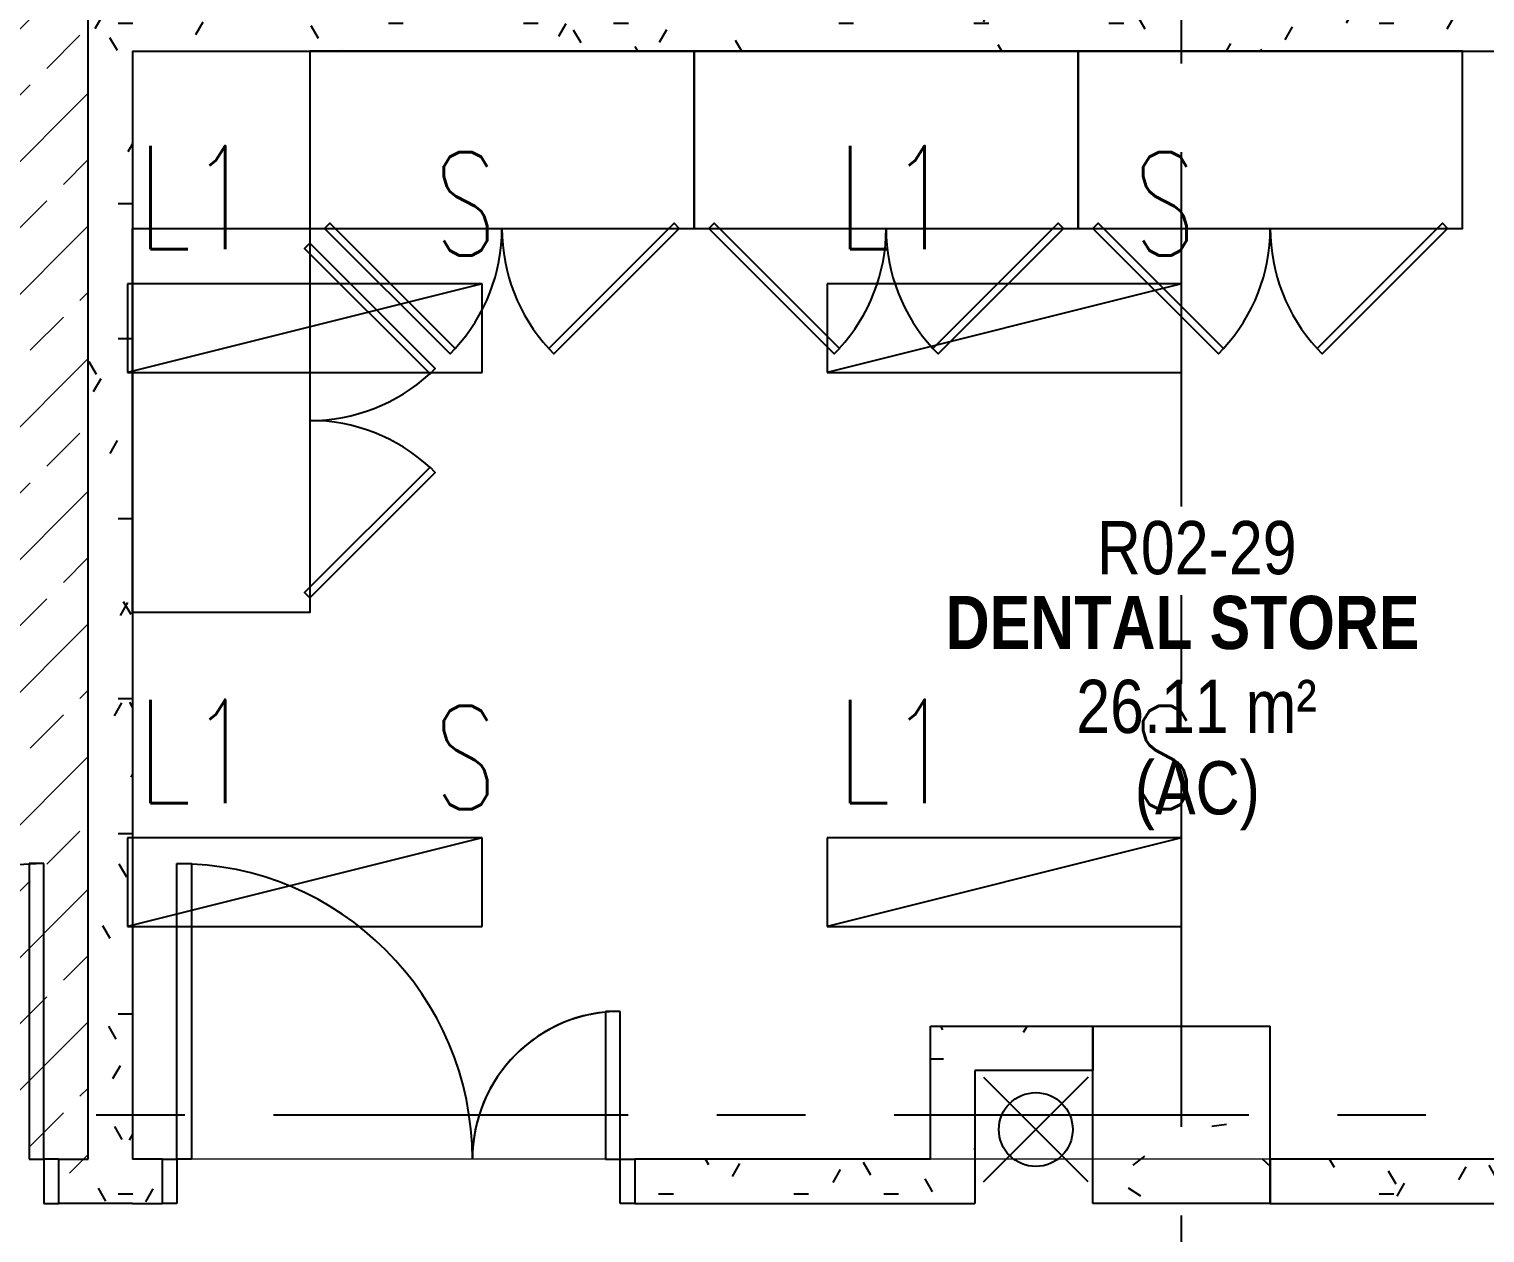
# Model space of a CAD drawing. Header units: millimetres. Extents: x -92759 to 184353, y -15225 to 86714.
# Drawn here: x 75201 to 80127, y 51941 to 56016 of the extents above; entities that cross this region are included whole.
import ezdxf

# ---------------------------------------------------------------- set-up
doc = ezdxf.new("R2010")
doc.units = ezdxf.units.MM
doc.linetypes.add('IDA - Grid Line', pattern=[2100, 1200, -300, 300, -300])
for name, color, linetype in [('0-1', 9, 'Continuous'), ('A-_DOOR----_E', 8, 'Continuous'), ('A-_DOOR----_E-1', 8, 'Continuous'), ('A-_FURT----_E-1', 8, 'Continuous'), ('A-_ROOMNAME_A', 8, 'Continuous'), ('A-_WALL----_H-1', 9, 'Continuous'), ('A-_WALLPRTN_E', 8, 'Continuous'), ('A-PATT-CONC', 8, 'Continuous'), ('E-legend', 1, 'Continuous'), ('E-LIGHT----E', 1, 'Continuous'), ('M-_SANIFIXR_E', 9, 'Continuous'), ('S-_COLN----_E', 8, 'Continuous')]:
    doc.layers.add(name, color=color, linetype=linetype)
for name, color, linetype, true_color in [('A-_DETA----_ED-2', 1, 'Continuous', 0xff0000), ('A-_FURN--1', 7, 'Continuous', 0xaaaaaa), ('S-_ANOTGRID_E-1', 9, 'IDA - Grid Line', 0x808080)]:
    doc.layers.add(name, color=color, linetype=linetype, true_color=true_color)
doc.layers.add('HFI 9MM FPB', color=94, linetype='Continuous', lineweight=5)
doc.styles.add('Arial Narrow_2', font='ARIALN.TTF', dxfattribs={"height": 225})
doc.styles.add('Arial Narrow_B_1', font='ARIALNB.TTF', dxfattribs={"height": 300})
doc.styles.add('T3', font='simplex.shx', dxfattribs={"width": 0.7, "height": 300})
pattern_1 = [(0, (-11670.95, 40338.29), (609.6, 152.4), [50.292, -406.908, 50.292, -406.908, -2438.4]), (0, (-11670.95, 40338.29), (609.6, 152.4), [-914.4, 50.292, -864.108, 50.292, -406.908, -1066.8]), (0, (-11670.95, 40338.29), (609.6, 152.4), [-2286, 50.292, -254.508, 50.292, -711.708]), (120, (-11442.35, 40414.49), (-436.7823, 451.7291), [50.292, -406.908, 50.292, -406.908, -2438.4]), (120, (-11442.35, 40414.49), (-436.7823, 451.7291), [-914.4, 50.292, -864.108, 50.292, -406.908, -1066.8]), (120, (-11442.35, 40414.49), (-436.7823, 451.7291), [-2286, 50.292, -254.508, 50.292, -711.708]), (240, (-11366.15, 40719.29), (-172.8177, -604.1291), [50.292, -406.908, 50.292, -406.908, -2438.4]), (240, (-11366.15, 40719.29), (-172.8177, -604.1291), [-914.4, 50.292, -864.108, 50.292, -406.908, -1066.8]), (240, (-11366.15, 40719.29), (-172.8177, -604.1291), [-2286, 50.292, -254.508, 50.292, -711.708])]

# ---------------------------------------------------------------- blocks, each defined once
blk = doc.blocks.new('IDA - F - DoubleUnbalanced - Swing - 1600L X 2200H - FMD-10 2HR-10538729-BLK8_RHH_2ND STOREY PLAN')
at = {"layer": 'A-_DOOR----_E-1'}
for p, q in [((1000, 1075), (950, 1075)), ((950, 1075), (950, 75)), ((1000, 75), (1000, 1075)), ((-500, 575), (-450, 575)), ((-500, 75), (-500, 575)), ((-450, 575), (-450, 75)), ((-500, 75), (-550, 75)), ((-450, 75), (-500, 75)), ((-500, -75), (-500, 75)), ((950, 75), (1000, 75)), ((1050, 75), (1000, 75)), ((1000, 75), (1000, -75)), ((-550, -75), (-500, -75)), ((1000, -75), (1050, -75))]:
    blk.add_line(p, q, dxfattribs=at)
for centre, radius, start, end in [((1000, 75), 1000, 90, 180), ((1000, 75), 1000, 90, 180), ((-500, 75), 500, 360, 90), ((-500, 75), 500, 0, 90)]:
    blk.add_arc(centre, radius, start, end, dxfattribs=at)
blk = doc.blocks.new('IDA - F - DoubleUnbalanced - Swing - 1600L X 2200H - TD-02-10538727-BLK8_RHH_2ND STOREY PLAN')
at = {"layer": 'A-_DOOR----_E'}
for p, q in [((-550, 75), (-500, 75)), ((-500, 75), (-500, -75)), ((1000, 75), (1050, 75)), ((1000, -75), (1000, 75)), ((-500, -75), (-550, -75)), ((-500, -75), (-500, -575)), ((-450, -75), (-500, -75)), ((-450, -575), (-450, -75)), ((950, -75), (1000, -75)), ((950, -1075), (950, -75)), ((1000, -75), (1000, -1075)), ((1050, -75), (1000, -75)), ((-500, -575), (-450, -575)), ((1000, -1075), (950, -1075))]:
    blk.add_line(p, q, dxfattribs=at)
for centre, radius, start, end in [((-500, -75), 500, 270, 0), ((-500, -75), 500, 270, 360), ((1000, -75), 1000, 180, 270), ((1000, -75), 1000, 180, 270)]:
    blk.add_arc(centre, radius, start, end, dxfattribs=at)
blk = doc.blocks.new('IDA- Fire Extinguisher1 - 3kg AB-8839181-BLK8_RHH_2ND STOREY PLAN')
at = {"layer": 'A-_DETA----_ED-2'}
for p in [(-176.8, 376.8), (176.8, 376.8), (-176.8, 23.2), (176.8, 23.2)]:
    blk.add_line(p, (0, 200), dxfattribs=at)
blk.add_circle((0, 200), 125, dxfattribs=at)
blk = doc.blocks.new('1599_FURN_RHH_BLK8 _NEW__2ND STY_dwg-10261561-BLK8_RHH_2ND STOREY PLAN')
at = {"layer": 'A-_FURN--1', "flags": 128}
for points in [[(-14149.8, -23400.1), (-14149.8, -24000.1), (-12849.8, -24000.1), (-12849.8, -23400.1)], [(-14149.8, -23400.1), (-14149.8, -24000.1), (-12849.8, -24000.1), (-12849.8, -23400.1)], [(-12849.8, -23400.1), (-12849.8, -24000.1), (-11549.8, -24000.1), (-11549.8, -23400.1)], [(-12849.8, -23400.1), (-12849.8, -24000.1), (-11549.8, -24000.1), (-11549.8, -23400.1)], [(-11549.8, -23400.1), (-11549.8, -24000.1), (-10249.8, -24000.1), (-10249.8, -23400.1)], [(-11549.8, -23400.1), (-11549.8, -24000.1), (-10249.8, -24000.1), (-10249.8, -23400.1)], [(-14099.8, -24000.1), (-13675.5, -24424.4), (-13657.8, -24406.7), (-14082.1, -23982.4)], [(-14099.8, -24000.1), (-13675.5, -24424.4), (-13657.8, -24406.7), (-14082.1, -23982.4)], [(-12899.8, -24000.1), (-13324, -24424.4), (-13341.7, -24406.7), (-12917.5, -23982.4)], [(-12899.8, -24000.1), (-13324, -24424.4), (-13341.7, -24406.7), (-12917.5, -23982.4)], [(-12799.8, -24000.1), (-12375.5, -24424.4), (-12357.8, -24406.7), (-12782.1, -23982.4)], [(-12799.8, -24000.1), (-12375.5, -24424.4), (-12357.8, -24406.7), (-12782.1, -23982.4)], [(-11599.8, -24000.1), (-12024, -24424.4), (-12041.7, -24406.7), (-11617.5, -23982.4)], [(-11599.8, -24000.1), (-12024, -24424.4), (-12041.7, -24406.7), (-11617.5, -23982.4)], [(-11499.8, -24000.1), (-11075.5, -24424.4), (-11057.8, -24406.7), (-11482.1, -23982.4)], [(-11499.8, -24000.1), (-11075.5, -24424.4), (-11057.8, -24406.7), (-11482.1, -23982.4)], [(-10299.8, -24000.1), (-10724, -24424.4), (-10741.7, -24406.7), (-10317.5, -23982.4)], [(-10299.8, -24000.1), (-10724, -24424.4), (-10741.7, -24406.7), (-10317.5, -23982.4)], [(-14749.8, -24000.1), (-14149.8, -24000.1), (-14149.8, -25300.1), (-14749.8, -25300.1)], [(-14749.8, -24000.1), (-14149.8, -24000.1), (-14149.8, -25300.1), (-14749.8, -25300.1)], [(-14149.8, -24050.1), (-13725.5, -24474.4), (-13743.2, -24492), (-14167.5, -24067.8)], [(-14149.8, -24050.1), (-13725.5, -24474.4), (-13743.2, -24492), (-14167.5, -24067.8)], [(-13675.5, -24424.4), (-13675.5, -24424.4)], [(-13324, -24424.4), (-13324, -24424.4)], [(-12375.5, -24424.4), (-12375.5, -24424.4)], [(-12024, -24424.4), (-12024, -24424.4)], [(-11075.5, -24424.4), (-11075.5, -24424.4)], [(-10724, -24424.4), (-10724, -24424.4)], [(-14149.8, -25250.1), (-13725.5, -24825.8), (-13743.2, -24808.2), (-14167.5, -25232.4)], [(-14149.8, -25250.1), (-13725.5, -24825.8), (-13743.2, -24808.2), (-14167.5, -25232.4)]]:
    blk.add_lwpolyline(points, close=True, dxfattribs=at)
at = {"layer": 'A-_FURN--1'}
for centre, start, end in [((-14099.8, -24000.1), 317.388, 0), ((-14099.8, -24000.1), 317.388, 0), ((-12899.8, -24000.1), 180, 222.612), ((-12899.8, -24000.1), 180, 222.612), ((-12799.8, -24000.1), 317.388, 0), ((-12799.8, -24000.1), 317.388, 0), ((-11599.8, -24000.1), 180, 222.612), ((-11599.8, -24000.1), 180, 222.612), ((-11499.8, -24000.1), 317.388, 0), ((-11499.8, -24000.1), 317.388, 0), ((-10299.8, -24000.1), 180, 222.612), ((-10299.8, -24000.1), 180, 222.612), ((-14149.8, -24050.1), 270, 312.612), ((-14149.8, -24050.1), 270, 312.612), ((-14149.8, -25250.1), 47.388, 90), ((-14149.8, -25250.1), 47.388, 90)]:
    blk.add_arc(centre, 600, start, end, dxfattribs=at)
blk = doc.blocks.new('A$C3019c3af')
at = {"layer": 'A-_WALL----_H-1'}
h = blk.add_hatch(dxfattribs=at)
h.set_pattern_fill('FP_8', color=256, style=0, pattern_type=2)
h.set_pattern_definition(pattern_1)
h.paths.add_polyline_path([(-7300, 19450), (-7150, 19450), (-7150, 28300), (-7300, 28300), (-7300, 23414.3)])
h = blk.add_hatch(dxfattribs=at)
h.set_pattern_fill('FP_8', color=256, style=0, pattern_type=2)
h.set_pattern_definition(pattern_1)
h.paths.add_polyline_path([(-997.2, 23200), (-50, 23200), (-50, 23350), (-7150, 23350), (-7150, 23200), (-4167.3, 23200)])
h = blk.add_hatch(dxfattribs=at)
h.set_pattern_fill('FP_8', color=256, style=0, pattern_type=2)
h.set_pattern_definition(pattern_1)
h.paths.add_polyline_path([(-4450, 19750), (-3900, 19750), (-3900, 19900), (-4450, 19900)])
h = blk.add_hatch(dxfattribs=at)
h.set_pattern_fill('FP_8', color=256, style=0, pattern_type=2)
h.set_pattern_definition(pattern_1)
h.paths.add_polyline_path([(-4300, 19300), (-4300, 19750), (-4450, 19750), (-4450, 19300)])
h = blk.add_hatch(dxfattribs=at)
h.set_pattern_fill('FP_8', color=256, style=0, pattern_type=2)
h.set_pattern_definition(pattern_1)
h.paths.add_polyline_path([(-7150, 19300), (-7150, 19450), (-7400, 19450), (-7400, 19300), (-7337.5, 19300)])
h.paths.add_polyline_path([(-9000, 19300), (-9000, 19450), (-9700, 19450), (-9700, 19300)])
h = blk.add_hatch(dxfattribs=at)
h.set_pattern_fill('FP_8', color=256, style=0, pattern_type=2)
h.set_pattern_definition(pattern_1)
h.paths.add_polyline_path([(-4450, 19300), (-4450, 19450), (-5450, 19450), (-5450, 19300)])
h.paths.add_polyline_path([(-7050, 19300), (-7050, 19450), (-7150, 19450), (-7150, 19300)])
h = blk.add_hatch(dxfattribs=at)
h.set_pattern_fill('FP_8', color=256, style=0, pattern_type=2)
h.set_pattern_definition(pattern_1)
h.paths.add_polyline_path([(100, 19300), (300, 19300), (300, 19450), (-3300, 19450), (-3300, 19300), (25, 19300)])
h.paths.add_polyline_path([(2500, 19300), (2500, 19450), (2300, 19450), (2300, 19300)])
at = {"layer": 'S-_COLN----_E'}
h = blk.add_hatch(dxfattribs=at)
h.set_pattern_fill('FP_1', color=256, style=0, pattern_type=2)
h.set_pattern_definition([(50, (-11670.95, 40338.3), (1093.104, -95.634), [114.3, -1257.3]), (355, (-11671, 40338.3), (-211.46, 1146.34), [91.44, -1005.84]), (100.451, (-11579.9, 40330.3), (881.656, 1050.7), [97.14, -1068.54]), (46.184, (-11671, 40643.1), (1626.475, -252.26), [171.45, -1885.95]), (96.636, (-11535.4, 40622), (1424.42, 1484.57), [145.71, -1602.81]), (351.184, (-11671, 40643.1), (1424.43, 1484.55), [137.16, -1508.76]), (21, (-11518.55, 40566.9), (909.686, -613.59), [114.3, -1257.3]), (326, (-11518.6, 40566.9), (370.81, 1105.13), [91.44, -1005.84]), (71.451, (-11442.7, 40515.8), (1280.503, 491.53), [97.14, -1068.54]), (37.5, (-11670.95, 40338.3), (18.5313, 507.33), [50.292, -943.356, 50.292, -970.788, -1009.65]), (37.5, (-11670.95, 40338.3), (18.5313, 507.33), [-2014.728, 50.292, -959.358]), (7.5, (-11670.95, 40338.3), (400.918, 601.084), [50.292, -531.876, 50.292, -920.496, -384.81]), (7.5, (-11670.95, 40338.3), (400.918, 601.084), [-1552.956, 50.292, -334.518]), (327.5, (-12010.8, 40338.3), (813.545, -34.374), [50.292, -330.708, 50.292, -1138.428, -1577.34]), (327.5, (-12010.8, 40338.3), (813.545, -34.374), [-1569.72, 50.292, -1527.048]), (317.5, (-12163.2, 40338.3), (888.775, 152.56), [50.292, -445.008, 50.292, -739.14, -1120.14]), (317.5, (-12163.2, 40338.3), (888.775, 152.56), [-1284.73, 50.29, -1069.85])])
h.paths.add_polyline_path([(-3300, 19300), (-3300, 19900), (-3900, 19900), (-3900, 19300)])
at = {"layer": 'A-_WALLPRTN_E'}
for p, q in [((-7300, 19450), (-7300, 28300)), ((-7150, 23200), (-7150, 19450)), ((-7150, 23200), (100, 23200)), ((-4450, 19900), (-3900, 19900)), ((-4450, 19450), (-4450, 19900)), ((-3900, 19900), (-3900, 19750)), ((-3900, 19750), (-4300, 19750)), ((-4300, 19750), (-4300, 19300)), ((-7400, 19450), (-7300, 19450)), ((-7400, 19300), (-7400, 19450)), ((-7050, 19450), (-7150, 19450)), ((-7050, 19450), (-7050, 19300)), ((-4450, 19450), (-5450, 19450)), ((-5450, 19450), (-5450, 19300)), ((-50, 19450), (-3300, 19450)), ((-3300, 19450), (-3300, 19300)), ((-7150, 19300), (-7400, 19300)), ((-7150, 19300), (-7050, 19300)), ((-5450, 19300), (-4300, 19300)), ((-3300, 19300), (-50, 19300))]:
    blk.add_line(p, q, dxfattribs=at)
at = {"layer": 'S-_ANOTGRID_E-1'}
for p, q in [((-3600, -20341.4), (-3600, 52351.8)), ((-38173.1, 19600), (13784.7, 19600))]:
    blk.add_line(p, q, dxfattribs=at)
at = {"layer": 'S-_COLN----_E'}
for p, q in [((-3900, 19300), (-3900, 19900)), ((-3900, 19900), (-3300, 19900)), ((-3300, 19450), (-3300, 19900)), ((-3300, 19300), (-3300, 19450)), ((-3300, 19300), (-3900, 19300))]:
    blk.add_line(p, q, dxfattribs=at)
at = {"layer": 'A-_DOOR----_E', "rotation": 180}
blk.add_blockref('IDA - F - DoubleUnbalanced - Swing - 1600L X 2200H - TD-02-10538727-BLK8_RHH_2ND STOREY PLAN', (-6000, 19375), dxfattribs=at)
at = {"layer": 'A-_DOOR----_E-1'}
blk.add_blockref('IDA - F - DoubleUnbalanced - Swing - 1600L X 2200H - FMD-10 2HR-10538729-BLK8_RHH_2ND STOREY PLAN', (-8450, 19375), dxfattribs=at)
at = {"layer": 'A-_FURT----_E-1', "rotation": 180}
blk.add_blockref('IDA- Fire Extinguisher1 - 3kg AB-8839181-BLK8_RHH_2ND STOREY PLAN', (-4093.5, 19750), dxfattribs=at)
at = {"layer": 'M-_SANIFIXR_E'}
blk.add_blockref('1599_FURN_RHH_BLK8 _NEW__2ND STY_dwg-10261561-BLK8_RHH_2ND STOREY PLAN', (7599.8, 46600.1), dxfattribs=at)
at = {"layer": 'A-_ROOMNAME_A', "char_height": 180, "attachment_point": 1}
for s, insert, width, style in [('R02-29', (-3886.9, 21609.8), 853.797, 'Arial Narrow_2'), ('DENTAL STORE', (-4398.4, 21356.4), 2092.404, 'Arial Narrow_B_1'), ('26.11 m²', (-3956.7, 21072.3), 1022.152, 'Arial Narrow_2'), ('(AC)', (-3758.7, 20796.7), 541.139, 'Arial Narrow_2')]:
    blk.add_mtext(s, dxfattribs=dict(at, insert=insert, width=width, style=style))
blk = doc.blocks.new('RCP_B8L2')
at = {"layer": 'HFI 9MM FPB'}
h = blk.add_hatch(dxfattribs=at)
h.set_pattern_fill('ANSI33', color=256, scale=50)
h.set_pattern_definition([(45, (-581589.02, -147239), (-224.5064, 224.5064), []), (45, (-581364.5, -147239), (-224.5064, 224.5064), [158.75, -79.375])])
h.paths.add_polyline_path([(-379318.1, -159502.3), (-377518.1, -159502.3), (-377518.1, -167902.3), (-379318.1, -167902.3)], flags=16)
h.paths.add_polyline_path([(-379618.1, -159277.3), (-377218.1, -159277.3), (-377218.1, -168175.3), (-379618.1, -168175.3)])
blk.add_lwpolyline([(-377068.1, -164377.3), (-369968.1, -164377.3), (-369968.1, -168127.3), (-377068.1, -168127.3)], close=True, dxfattribs=at)
blk = doc.blocks.new('L1S-W')
at = {"layer": 'E-LIGHT----E', "color": 1}
for p, q in [((-1200, 300), (-1200, 0)), ((0, 300), (-1200, 300)), ((0, 300), (-1200, 0)), ((0, 0), (0, 300)), ((-1200, 0), (0, 0)), ((0, 0), (0, 0)), ((0, 0), (0, 0))]:
    blk.add_line(p, q, dxfattribs=at)
at = {"layer": 'E-LIGHT----E', "color": 1, "lineweight": 18, "style": 'T3', "width": 0.7}
for s, p in [('L1', (-1164.1, 417.3)), ('S', (-161.6, 396.4))]:
    blk.add_text(s, height=350, dxfattribs=at).set_placement(p)
blk = doc.blocks.new('EL_B8_L2_R4')
at = {"layer": 'E-legend', "color": 7}
for p in [(-13566.7, -24487.5), (-11200, -24487.5), (-13566.7, -26362.5), (-11200, -26362.5)]:
    blk.add_blockref('L1S-W', p, dxfattribs=at)

msp = doc.modelspace()

# ---------------------------------------------------------------- block references
at = {"layer": '0-1'}
msp.add_blockref('A$C3019c3af', (82701.1, 32741.2), dxfattribs=at)
at = {"layer": 'A-PATT-CONC'}
msp.add_blockref('RCP_B8L2', (452619.1, 220318.5), dxfattribs=at)
at = {"layer": 'E-legend', "color": 7}
msp.add_blockref('EL_B8_L2_R4', (90301.1, 79341.2), dxfattribs=at)

doc.saveas('drawing.dxf')
